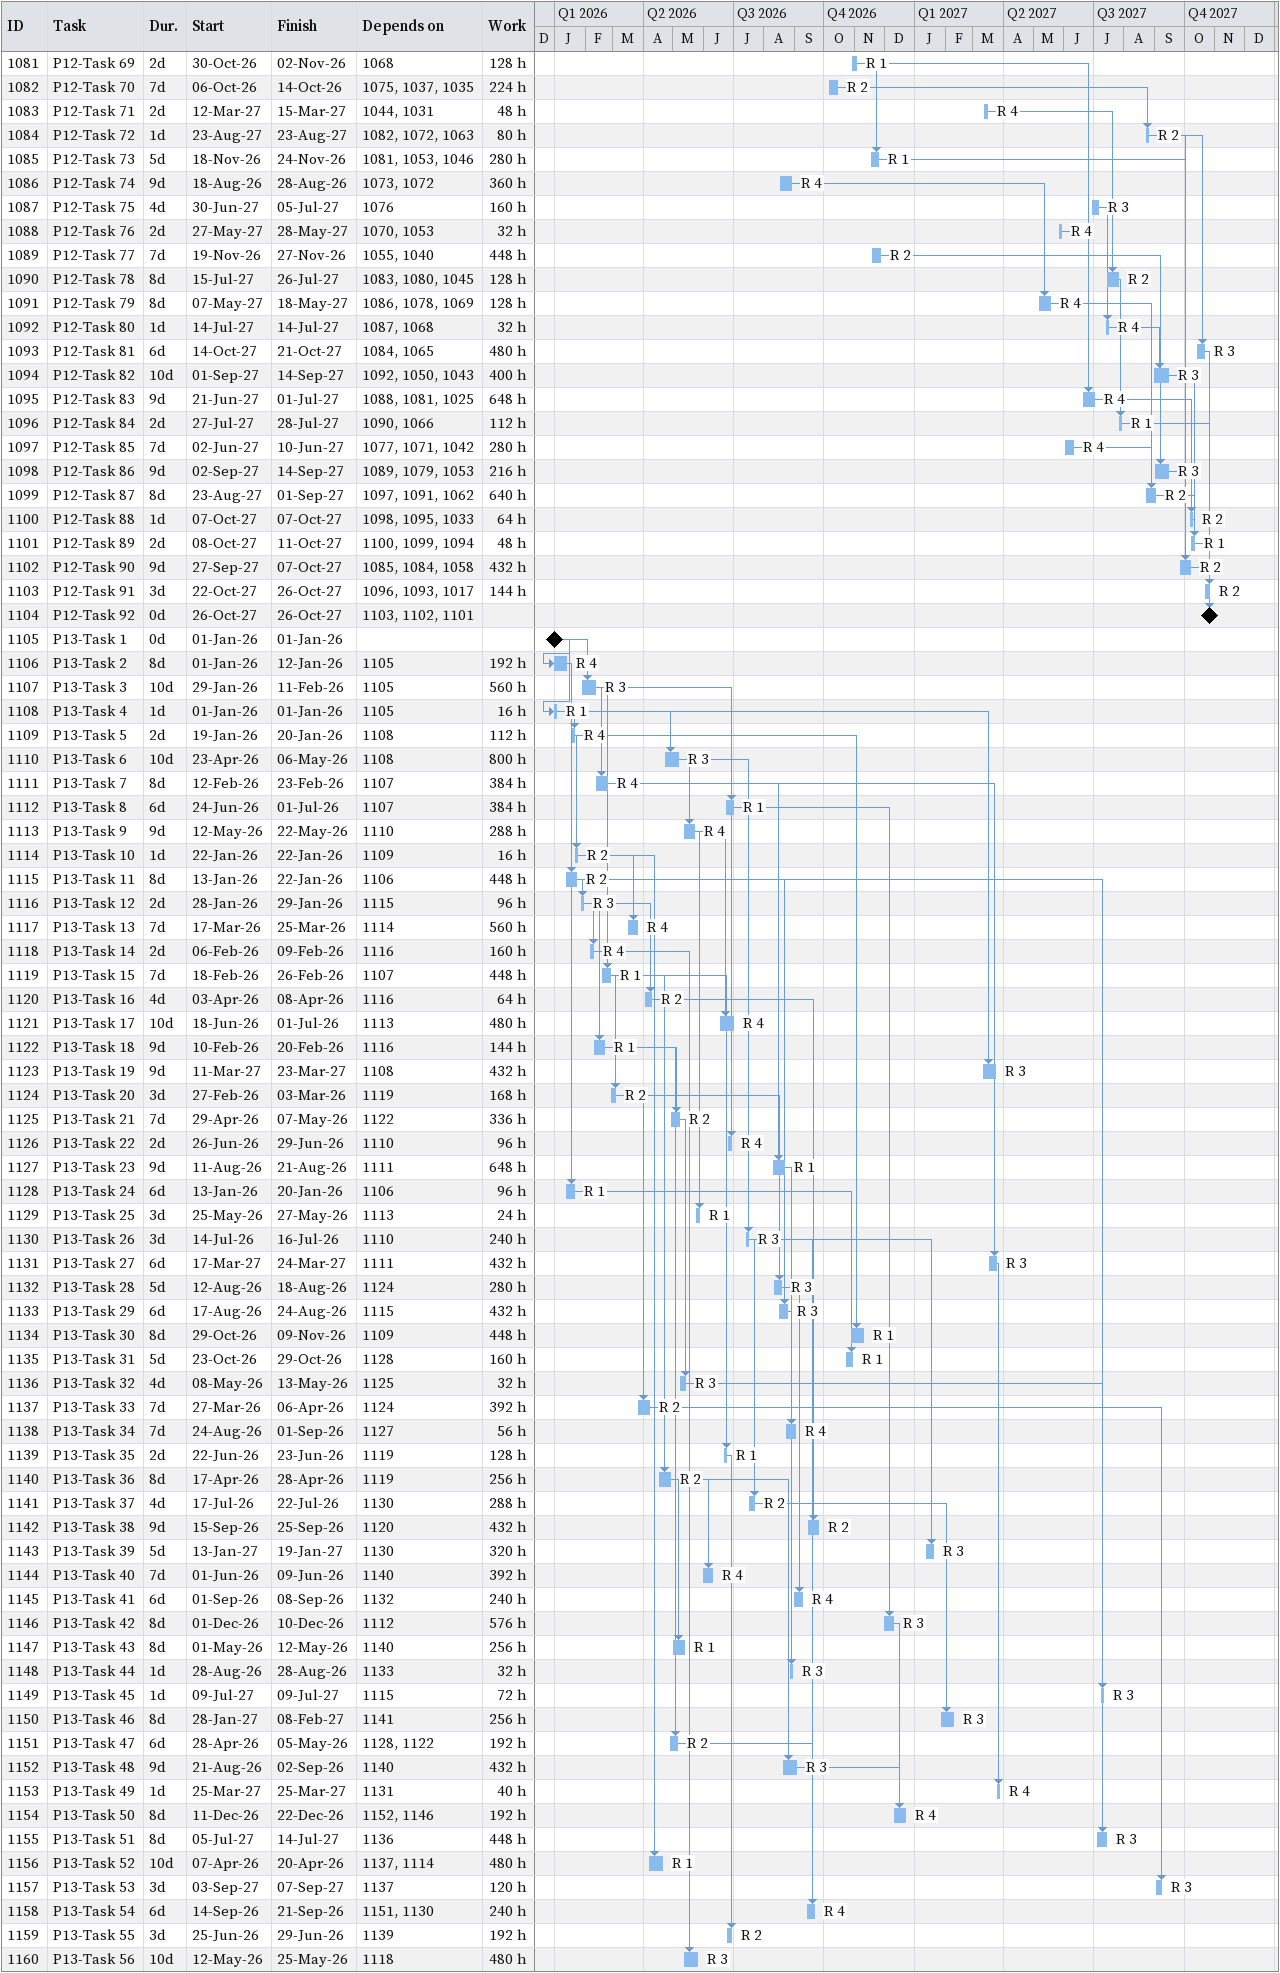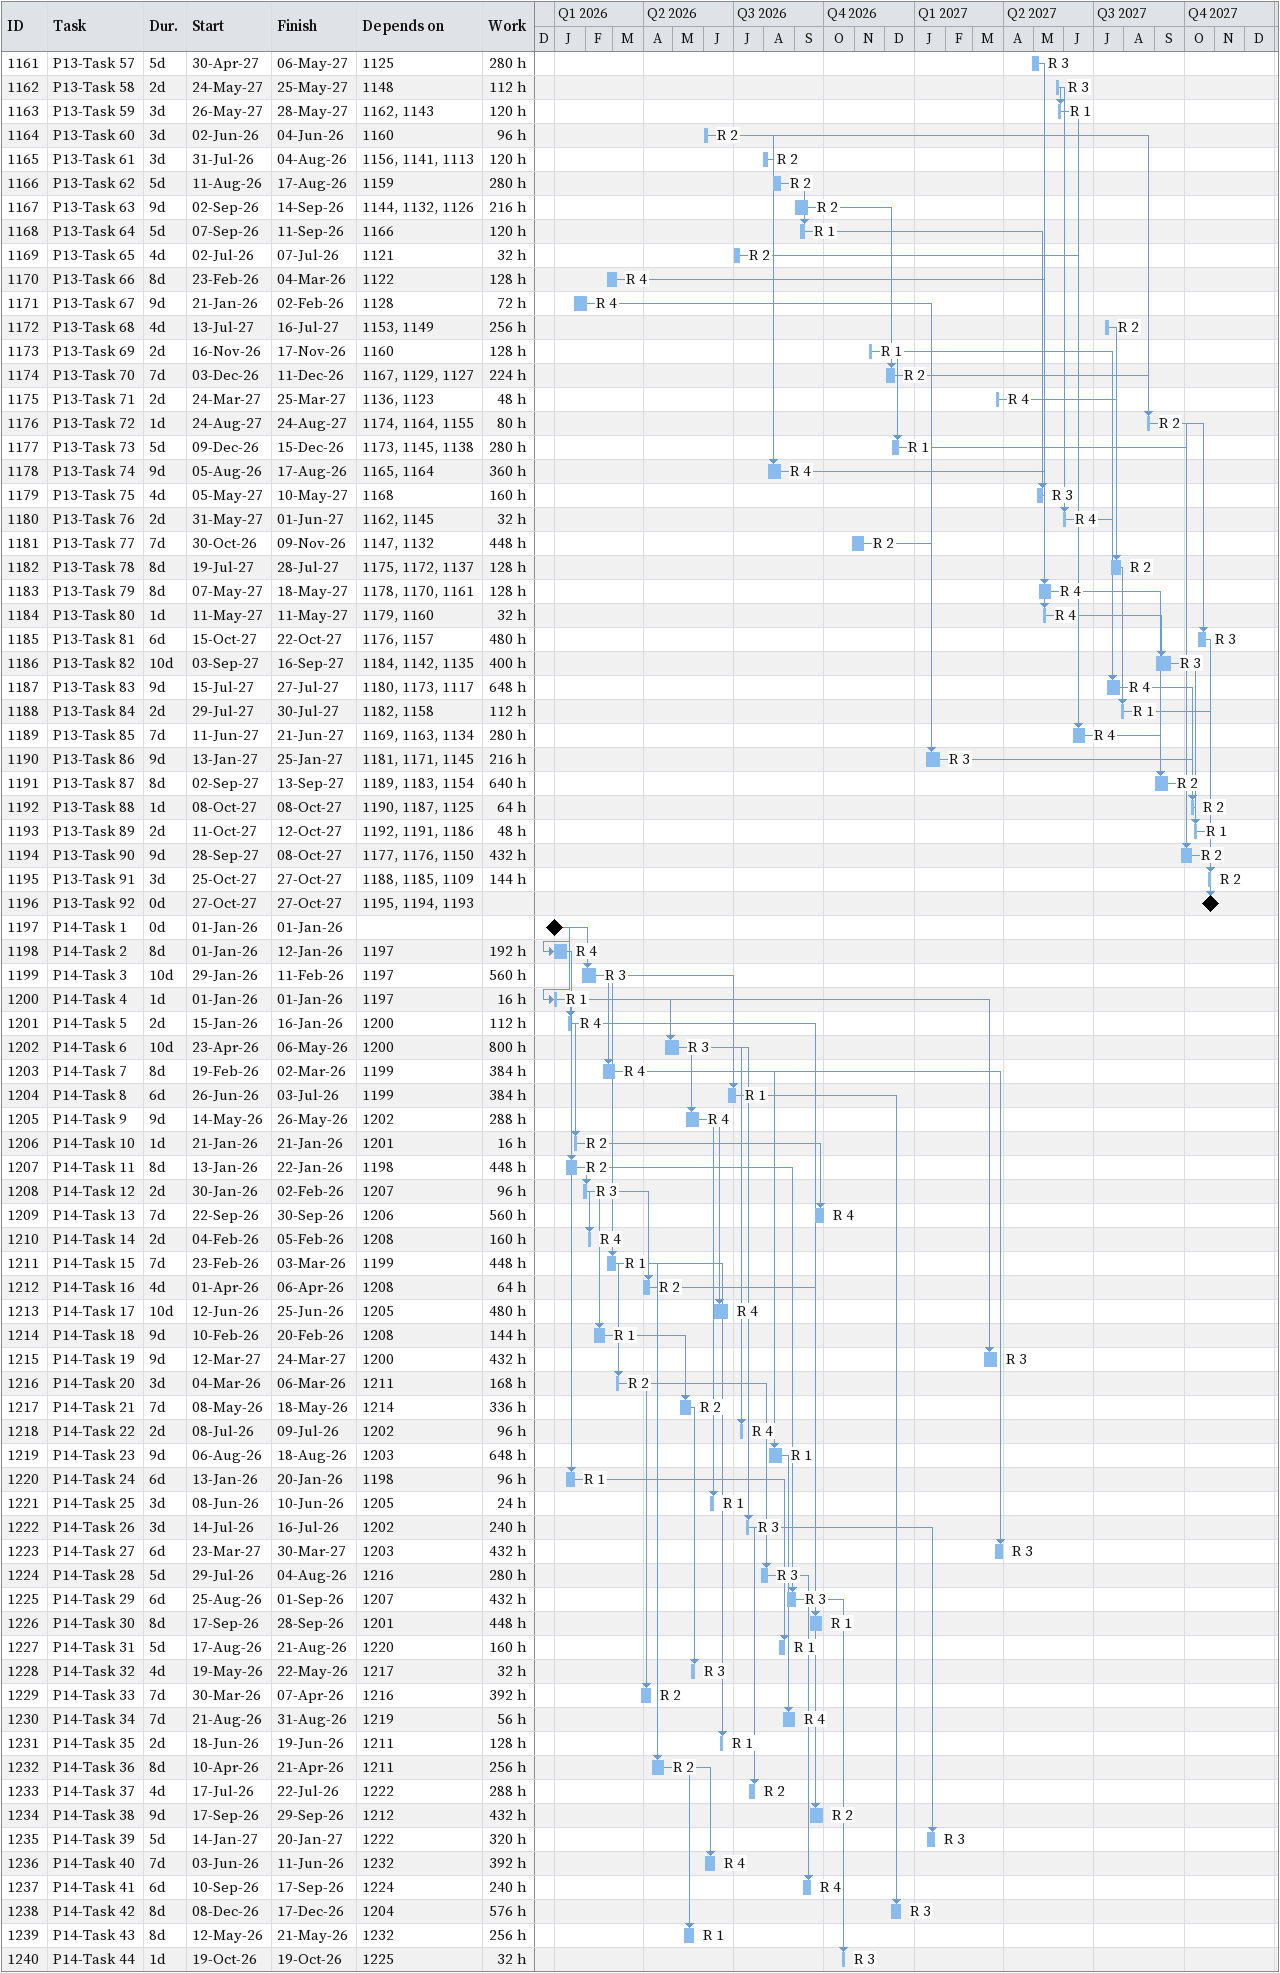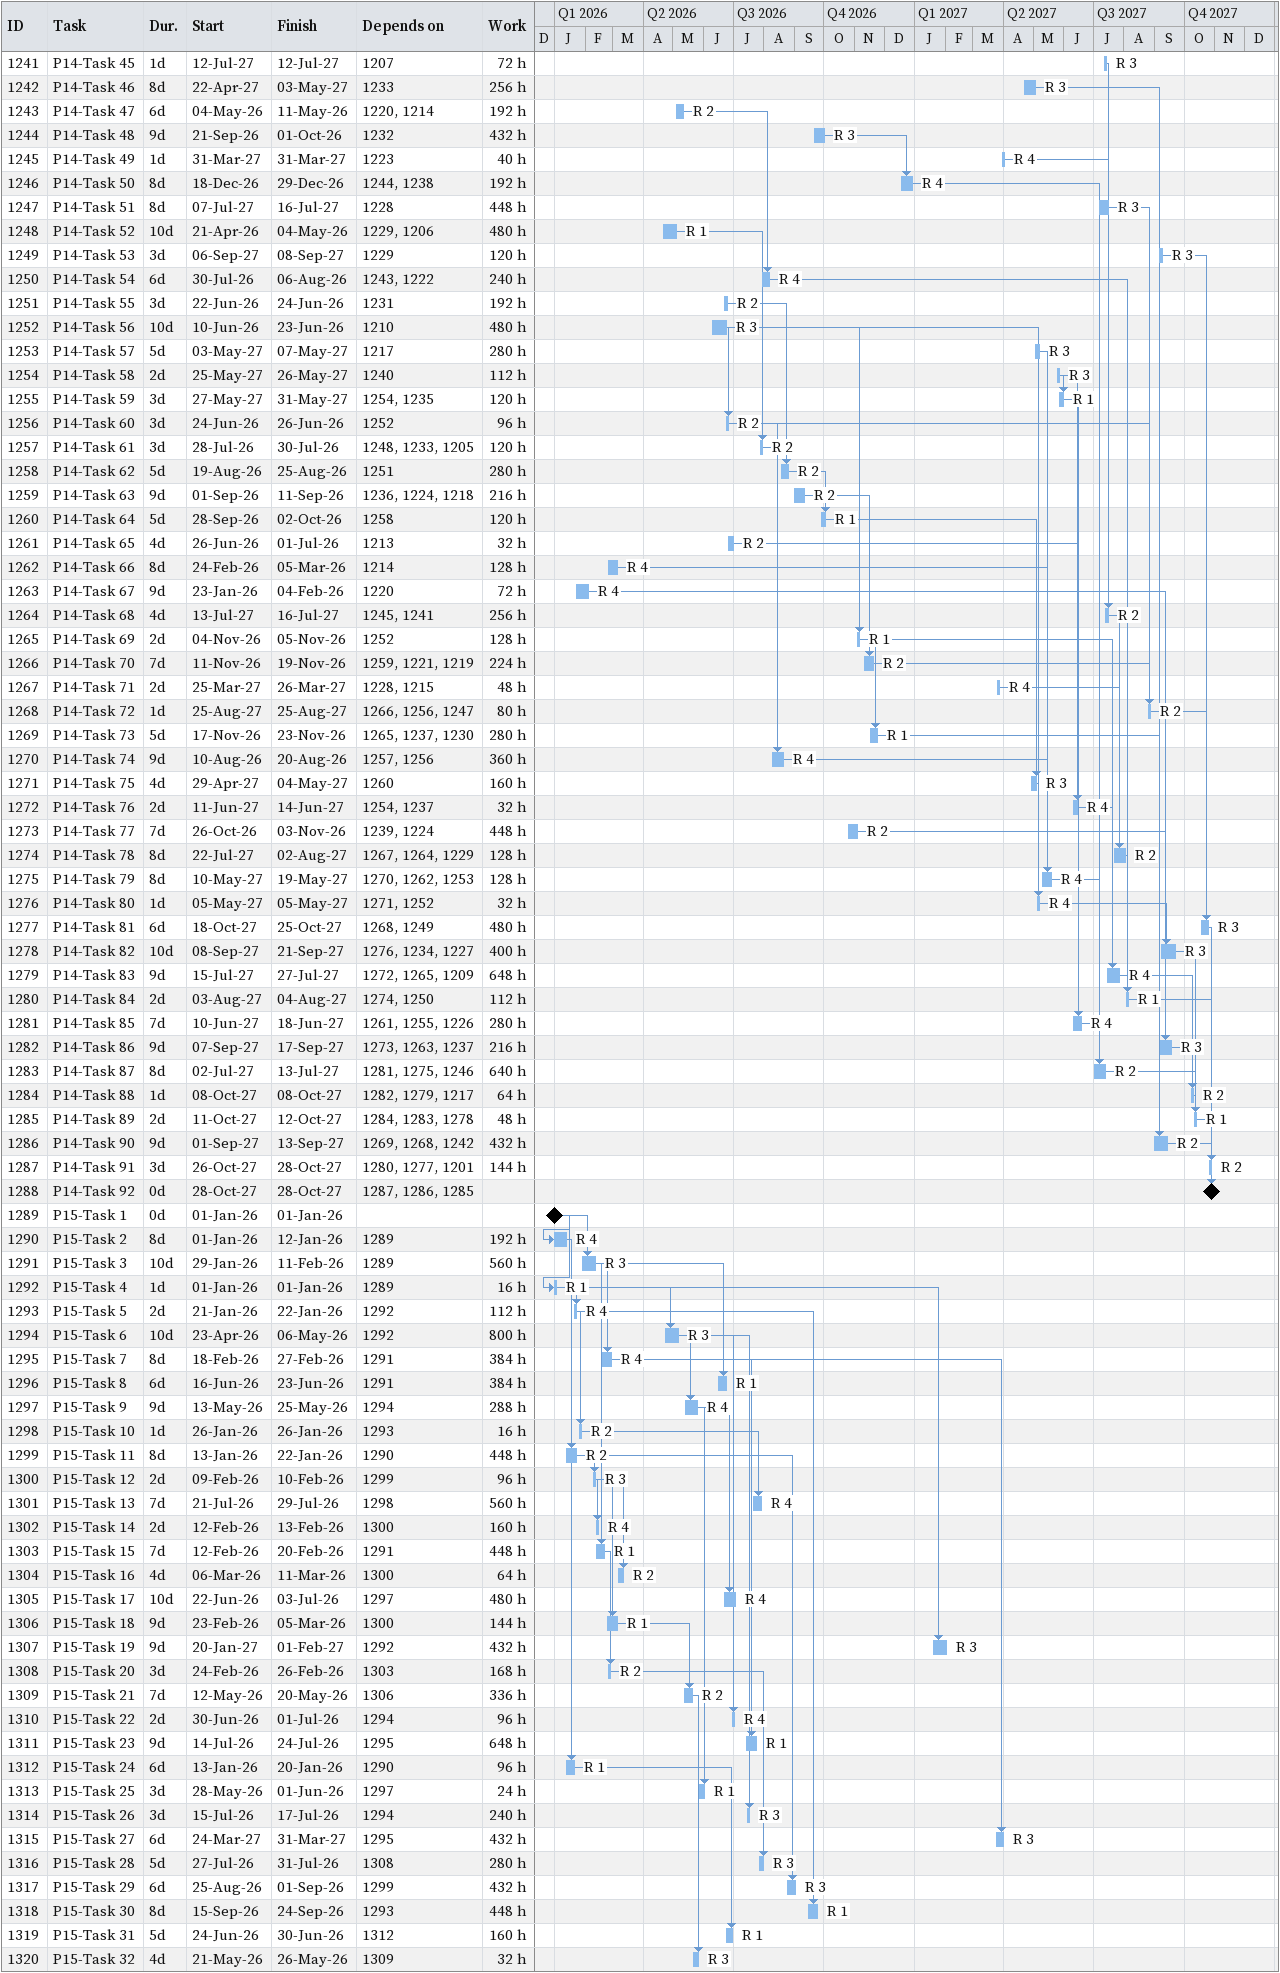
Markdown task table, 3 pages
| ID | Task | Duration | Start | Finish | Predecessors | Resources | Work (h) |
|---|---|---|---|---|---|---|---|
| 1081 | P12-Task 69 | 2d | 2026-10-30 | 2026-11-02 | 1068 | R 1 | 128 |
| 1082 | P12-Task 70 | 7d | 2026-10-06 | 2026-10-14 | 1075, 1037, 1035 | R 2 | 224 |
| 1083 | P12-Task 71 | 2d | 2027-03-12 | 2027-03-15 | 1044, 1031 | R 4 | 48 |
| 1084 | P12-Task 72 | 1d | 2027-08-23 | 2027-08-23 | 1082, 1072, 1063 | R 2 | 80 |
| 1085 | P12-Task 73 | 5d | 2026-11-18 | 2026-11-24 | 1081, 1053, 1046 | R 1 | 280 |
| 1086 | P12-Task 74 | 9d | 2026-08-18 | 2026-08-28 | 1073, 1072 | R 4 | 360 |
| 1087 | P12-Task 75 | 4d | 2027-06-30 | 2027-07-05 | 1076 | R 3 | 160 |
| 1088 | P12-Task 76 | 2d | 2027-05-27 | 2027-05-28 | 1070, 1053 | R 4 | 32 |
| 1089 | P12-Task 77 | 7d | 2026-11-19 | 2026-11-27 | 1055, 1040 | R 2 | 448 |
| 1090 | P12-Task 78 | 8d | 2027-07-15 | 2027-07-26 | 1083, 1080, 1045 | R 2 | 128 |
| 1091 | P12-Task 79 | 8d | 2027-05-07 | 2027-05-18 | 1086, 1078, 1069 | R 4 | 128 |
| 1092 | P12-Task 80 | 1d | 2027-07-14 | 2027-07-14 | 1087, 1068 | R 4 | 32 |
| 1093 | P12-Task 81 | 6d | 2027-10-14 | 2027-10-21 | 1084, 1065 | R 3 | 480 |
| 1094 | P12-Task 82 | 10d | 2027-09-01 | 2027-09-14 | 1092, 1050, 1043 | R 3 | 400 |
| 1095 | P12-Task 83 | 9d | 2027-06-21 | 2027-07-01 | 1088, 1081, 1025 | R 4 | 648 |
| 1096 | P12-Task 84 | 2d | 2027-07-27 | 2027-07-28 | 1090, 1066 | R 1 | 112 |
| 1097 | P12-Task 85 | 7d | 2027-06-02 | 2027-06-10 | 1077, 1071, 1042 | R 4 | 280 |
| 1098 | P12-Task 86 | 9d | 2027-09-02 | 2027-09-14 | 1089, 1079, 1053 | R 3 | 216 |
| 1099 | P12-Task 87 | 8d | 2027-08-23 | 2027-09-01 | 1097, 1091, 1062 | R 2 | 640 |
| 1100 | P12-Task 88 | 1d | 2027-10-07 | 2027-10-07 | 1098, 1095, 1033 | R 2 | 64 |
| 1101 | P12-Task 89 | 2d | 2027-10-08 | 2027-10-11 | 1100, 1099, 1094 | R 1 | 48 |
| 1102 | P12-Task 90 | 9d | 2027-09-27 | 2027-10-07 | 1085, 1084, 1058 | R 2 | 432 |
| 1103 | P12-Task 91 | 3d | 2027-10-22 | 2027-10-26 | 1096, 1093, 1017 | R 2 | 144 |
| 1104 | P12-Task 92 | 0d | 2027-10-26 | 2027-10-26 | 1103, 1102, 1101 |  |  |
| 1105 | P13-Task 1 | 0d | 2026-01-01 | 2026-01-01 |  |  |  |
| 1106 | P13-Task 2 | 8d | 2026-01-01 | 2026-01-12 | 1105 | R 4 | 192 |
| 1107 | P13-Task 3 | 10d | 2026-01-29 | 2026-02-11 | 1105 | R 3 | 560 |
| 1108 | P13-Task 4 | 1d | 2026-01-01 | 2026-01-01 | 1105 | R 1 | 16 |
| 1109 | P13-Task 5 | 2d | 2026-01-19 | 2026-01-20 | 1108 | R 4 | 112 |
| 1110 | P13-Task 6 | 10d | 2026-04-23 | 2026-05-06 | 1108 | R 3 | 800 |
| 1111 | P13-Task 7 | 8d | 2026-02-12 | 2026-02-23 | 1107 | R 4 | 384 |
| 1112 | P13-Task 8 | 6d | 2026-06-24 | 2026-07-01 | 1107 | R 1 | 384 |
| 1113 | P13-Task 9 | 9d | 2026-05-12 | 2026-05-22 | 1110 | R 4 | 288 |
| 1114 | P13-Task 10 | 1d | 2026-01-22 | 2026-01-22 | 1109 | R 2 | 16 |
| 1115 | P13-Task 11 | 8d | 2026-01-13 | 2026-01-22 | 1106 | R 2 | 448 |
| 1116 | P13-Task 12 | 2d | 2026-01-28 | 2026-01-29 | 1115 | R 3 | 96 |
| 1117 | P13-Task 13 | 7d | 2026-03-17 | 2026-03-25 | 1114 | R 4 | 560 |
| 1118 | P13-Task 14 | 2d | 2026-02-06 | 2026-02-09 | 1116 | R 4 | 160 |
| 1119 | P13-Task 15 | 7d | 2026-02-18 | 2026-02-26 | 1107 | R 1 | 448 |
| 1120 | P13-Task 16 | 4d | 2026-04-03 | 2026-04-08 | 1116 | R 2 | 64 |
| 1121 | P13-Task 17 | 10d | 2026-06-18 | 2026-07-01 | 1113 | R 4 | 480 |
| 1122 | P13-Task 18 | 9d | 2026-02-10 | 2026-02-20 | 1116 | R 1 | 144 |
| 1123 | P13-Task 19 | 9d | 2027-03-11 | 2027-03-23 | 1108 | R 3 | 432 |
| 1124 | P13-Task 20 | 3d | 2026-02-27 | 2026-03-03 | 1119 | R 2 | 168 |
| 1125 | P13-Task 21 | 7d | 2026-04-29 | 2026-05-07 | 1122 | R 2 | 336 |
| 1126 | P13-Task 22 | 2d | 2026-06-26 | 2026-06-29 | 1110 | R 4 | 96 |
| 1127 | P13-Task 23 | 9d | 2026-08-11 | 2026-08-21 | 1111 | R 1 | 648 |
| 1128 | P13-Task 24 | 6d | 2026-01-13 | 2026-01-20 | 1106 | R 1 | 96 |
| 1129 | P13-Task 25 | 3d | 2026-05-25 | 2026-05-27 | 1113 | R 1 | 24 |
| 1130 | P13-Task 26 | 3d | 2026-07-14 | 2026-07-16 | 1110 | R 3 | 240 |
| 1131 | P13-Task 27 | 6d | 2027-03-17 | 2027-03-24 | 1111 | R 3 | 432 |
| 1132 | P13-Task 28 | 5d | 2026-08-12 | 2026-08-18 | 1124 | R 3 | 280 |
| 1133 | P13-Task 29 | 6d | 2026-08-17 | 2026-08-24 | 1115 | R 3 | 432 |
| 1134 | P13-Task 30 | 8d | 2026-10-29 | 2026-11-09 | 1109 | R 1 | 448 |
| 1135 | P13-Task 31 | 5d | 2026-10-23 | 2026-10-29 | 1128 | R 1 | 160 |
| 1136 | P13-Task 32 | 4d | 2026-05-08 | 2026-05-13 | 1125 | R 3 | 32 |
| 1137 | P13-Task 33 | 7d | 2026-03-27 | 2026-04-06 | 1124 | R 2 | 392 |
| 1138 | P13-Task 34 | 7d | 2026-08-24 | 2026-09-01 | 1127 | R 4 | 56 |
| 1139 | P13-Task 35 | 2d | 2026-06-22 | 2026-06-23 | 1119 | R 1 | 128 |
| 1140 | P13-Task 36 | 8d | 2026-04-17 | 2026-04-28 | 1119 | R 2 | 256 |
| 1141 | P13-Task 37 | 4d | 2026-07-17 | 2026-07-22 | 1130 | R 2 | 288 |
| 1142 | P13-Task 38 | 9d | 2026-09-15 | 2026-09-25 | 1120 | R 2 | 432 |
| 1143 | P13-Task 39 | 5d | 2027-01-13 | 2027-01-19 | 1130 | R 3 | 320 |
| 1144 | P13-Task 40 | 7d | 2026-06-01 | 2026-06-09 | 1140 | R 4 | 392 |
| 1145 | P13-Task 41 | 6d | 2026-09-01 | 2026-09-08 | 1132 | R 4 | 240 |
| 1146 | P13-Task 42 | 8d | 2026-12-01 | 2026-12-10 | 1112 | R 3 | 576 |
| 1147 | P13-Task 43 | 8d | 2026-05-01 | 2026-05-12 | 1140 | R 1 | 256 |
| 1148 | P13-Task 44 | 1d | 2026-08-28 | 2026-08-28 | 1133 | R 3 | 32 |
| 1149 | P13-Task 45 | 1d | 2027-07-09 | 2027-07-09 | 1115 | R 3 | 72 |
| 1150 | P13-Task 46 | 8d | 2027-01-28 | 2027-02-08 | 1141 | R 3 | 256 |
| 1151 | P13-Task 47 | 6d | 2026-04-28 | 2026-05-05 | 1128, 1122 | R 2 | 192 |
| 1152 | P13-Task 48 | 9d | 2026-08-21 | 2026-09-02 | 1140 | R 3 | 432 |
| 1153 | P13-Task 49 | 1d | 2027-03-25 | 2027-03-25 | 1131 | R 4 | 40 |
| 1154 | P13-Task 50 | 8d | 2026-12-11 | 2026-12-22 | 1152, 1146 | R 4 | 192 |
| 1155 | P13-Task 51 | 8d | 2027-07-05 | 2027-07-14 | 1136 | R 3 | 448 |
| 1156 | P13-Task 52 | 10d | 2026-04-07 | 2026-04-20 | 1137, 1114 | R 1 | 480 |
| 1157 | P13-Task 53 | 3d | 2027-09-03 | 2027-09-07 | 1137 | R 3 | 120 |
| 1158 | P13-Task 54 | 6d | 2026-09-14 | 2026-09-21 | 1151, 1130 | R 4 | 240 |
| 1159 | P13-Task 55 | 3d | 2026-06-25 | 2026-06-29 | 1139 | R 2 | 192 |
| 1160 | P13-Task 56 | 10d | 2026-05-12 | 2026-05-25 | 1118 | R 3 | 480 |
| 1161 | P13-Task 57 | 5d | 2027-04-30 | 2027-05-06 | 1125 | R 3 | 280 |
| 1162 | P13-Task 58 | 2d | 2027-05-24 | 2027-05-25 | 1148 | R 3 | 112 |
| 1163 | P13-Task 59 | 3d | 2027-05-26 | 2027-05-28 | 1162, 1143 | R 1 | 120 |
| 1164 | P13-Task 60 | 3d | 2026-06-02 | 2026-06-04 | 1160 | R 2 | 96 |
| 1165 | P13-Task 61 | 3d | 2026-07-31 | 2026-08-04 | 1156, 1141, 1113 | R 2 | 120 |
| 1166 | P13-Task 62 | 5d | 2026-08-11 | 2026-08-17 | 1159 | R 2 | 280 |
| 1167 | P13-Task 63 | 9d | 2026-09-02 | 2026-09-14 | 1144, 1132, 1126 | R 2 | 216 |
| 1168 | P13-Task 64 | 5d | 2026-09-07 | 2026-09-11 | 1166 | R 1 | 120 |
| 1169 | P13-Task 65 | 4d | 2026-07-02 | 2026-07-07 | 1121 | R 2 | 32 |
| 1170 | P13-Task 66 | 8d | 2026-02-23 | 2026-03-04 | 1122 | R 4 | 128 |
| 1171 | P13-Task 67 | 9d | 2026-01-21 | 2026-02-02 | 1128 | R 4 | 72 |
| 1172 | P13-Task 68 | 4d | 2027-07-13 | 2027-07-16 | 1153, 1149 | R 2 | 256 |
| 1173 | P13-Task 69 | 2d | 2026-11-16 | 2026-11-17 | 1160 | R 1 | 128 |
| 1174 | P13-Task 70 | 7d | 2026-12-03 | 2026-12-11 | 1167, 1129, 1127 | R 2 | 224 |
| 1175 | P13-Task 71 | 2d | 2027-03-24 | 2027-03-25 | 1136, 1123 | R 4 | 48 |
| 1176 | P13-Task 72 | 1d | 2027-08-24 | 2027-08-24 | 1174, 1164, 1155 | R 2 | 80 |
| 1177 | P13-Task 73 | 5d | 2026-12-09 | 2026-12-15 | 1173, 1145, 1138 | R 1 | 280 |
| 1178 | P13-Task 74 | 9d | 2026-08-05 | 2026-08-17 | 1165, 1164 | R 4 | 360 |
| 1179 | P13-Task 75 | 4d | 2027-05-05 | 2027-05-10 | 1168 | R 3 | 160 |
| 1180 | P13-Task 76 | 2d | 2027-05-31 | 2027-06-01 | 1162, 1145 | R 4 | 32 |
| 1181 | P13-Task 77 | 7d | 2026-10-30 | 2026-11-09 | 1147, 1132 | R 2 | 448 |
| 1182 | P13-Task 78 | 8d | 2027-07-19 | 2027-07-28 | 1175, 1172, 1137 | R 2 | 128 |
| 1183 | P13-Task 79 | 8d | 2027-05-07 | 2027-05-18 | 1178, 1170, 1161 | R 4 | 128 |
| 1184 | P13-Task 80 | 1d | 2027-05-11 | 2027-05-11 | 1179, 1160 | R 4 | 32 |
| 1185 | P13-Task 81 | 6d | 2027-10-15 | 2027-10-22 | 1176, 1157 | R 3 | 480 |
| 1186 | P13-Task 82 | 10d | 2027-09-03 | 2027-09-16 | 1184, 1142, 1135 | R 3 | 400 |
| 1187 | P13-Task 83 | 9d | 2027-07-15 | 2027-07-27 | 1180, 1173, 1117 | R 4 | 648 |
| 1188 | P13-Task 84 | 2d | 2027-07-29 | 2027-07-30 | 1182, 1158 | R 1 | 112 |
| 1189 | P13-Task 85 | 7d | 2027-06-11 | 2027-06-21 | 1169, 1163, 1134 | R 4 | 280 |
| 1190 | P13-Task 86 | 9d | 2027-01-13 | 2027-01-25 | 1181, 1171, 1145 | R 3 | 216 |
| 1191 | P13-Task 87 | 8d | 2027-09-02 | 2027-09-13 | 1189, 1183, 1154 | R 2 | 640 |
| 1192 | P13-Task 88 | 1d | 2027-10-08 | 2027-10-08 | 1190, 1187, 1125 | R 2 | 64 |
| 1193 | P13-Task 89 | 2d | 2027-10-11 | 2027-10-12 | 1192, 1191, 1186 | R 1 | 48 |
| 1194 | P13-Task 90 | 9d | 2027-09-28 | 2027-10-08 | 1177, 1176, 1150 | R 2 | 432 |
| 1195 | P13-Task 91 | 3d | 2027-10-25 | 2027-10-27 | 1188, 1185, 1109 | R 2 | 144 |
| 1196 | P13-Task 92 | 0d | 2027-10-27 | 2027-10-27 | 1195, 1194, 1193 |  |  |
| 1197 | P14-Task 1 | 0d | 2026-01-01 | 2026-01-01 |  |  |  |
| 1198 | P14-Task 2 | 8d | 2026-01-01 | 2026-01-12 | 1197 | R 4 | 192 |
| 1199 | P14-Task 3 | 10d | 2026-01-29 | 2026-02-11 | 1197 | R 3 | 560 |
| 1200 | P14-Task 4 | 1d | 2026-01-01 | 2026-01-01 | 1197 | R 1 | 16 |
| 1201 | P14-Task 5 | 2d | 2026-01-15 | 2026-01-16 | 1200 | R 4 | 112 |
| 1202 | P14-Task 6 | 10d | 2026-04-23 | 2026-05-06 | 1200 | R 3 | 800 |
| 1203 | P14-Task 7 | 8d | 2026-02-19 | 2026-03-02 | 1199 | R 4 | 384 |
| 1204 | P14-Task 8 | 6d | 2026-06-26 | 2026-07-03 | 1199 | R 1 | 384 |
| 1205 | P14-Task 9 | 9d | 2026-05-14 | 2026-05-26 | 1202 | R 4 | 288 |
| 1206 | P14-Task 10 | 1d | 2026-01-21 | 2026-01-21 | 1201 | R 2 | 16 |
| 1207 | P14-Task 11 | 8d | 2026-01-13 | 2026-01-22 | 1198 | R 2 | 448 |
| 1208 | P14-Task 12 | 2d | 2026-01-30 | 2026-02-02 | 1207 | R 3 | 96 |
| 1209 | P14-Task 13 | 7d | 2026-09-22 | 2026-09-30 | 1206 | R 4 | 560 |
| 1210 | P14-Task 14 | 2d | 2026-02-04 | 2026-02-05 | 1208 | R 4 | 160 |
| 1211 | P14-Task 15 | 7d | 2026-02-23 | 2026-03-03 | 1199 | R 1 | 448 |
| 1212 | P14-Task 16 | 4d | 2026-04-01 | 2026-04-06 | 1208 | R 2 | 64 |
| 1213 | P14-Task 17 | 10d | 2026-06-12 | 2026-06-25 | 1205 | R 4 | 480 |
| 1214 | P14-Task 18 | 9d | 2026-02-10 | 2026-02-20 | 1208 | R 1 | 144 |
| 1215 | P14-Task 19 | 9d | 2027-03-12 | 2027-03-24 | 1200 | R 3 | 432 |
| 1216 | P14-Task 20 | 3d | 2026-03-04 | 2026-03-06 | 1211 | R 2 | 168 |
| 1217 | P14-Task 21 | 7d | 2026-05-08 | 2026-05-18 | 1214 | R 2 | 336 |
| 1218 | P14-Task 22 | 2d | 2026-07-08 | 2026-07-09 | 1202 | R 4 | 96 |
| 1219 | P14-Task 23 | 9d | 2026-08-06 | 2026-08-18 | 1203 | R 1 | 648 |
| 1220 | P14-Task 24 | 6d | 2026-01-13 | 2026-01-20 | 1198 | R 1 | 96 |
| 1221 | P14-Task 25 | 3d | 2026-06-08 | 2026-06-10 | 1205 | R 1 | 24 |
| 1222 | P14-Task 26 | 3d | 2026-07-14 | 2026-07-16 | 1202 | R 3 | 240 |
| 1223 | P14-Task 27 | 6d | 2027-03-23 | 2027-03-30 | 1203 | R 3 | 432 |
| 1224 | P14-Task 28 | 5d | 2026-07-29 | 2026-08-04 | 1216 | R 3 | 280 |
| 1225 | P14-Task 29 | 6d | 2026-08-25 | 2026-09-01 | 1207 | R 3 | 432 |
| 1226 | P14-Task 30 | 8d | 2026-09-17 | 2026-09-28 | 1201 | R 1 | 448 |
| 1227 | P14-Task 31 | 5d | 2026-08-17 | 2026-08-21 | 1220 | R 1 | 160 |
| 1228 | P14-Task 32 | 4d | 2026-05-19 | 2026-05-22 | 1217 | R 3 | 32 |
| 1229 | P14-Task 33 | 7d | 2026-03-30 | 2026-04-07 | 1216 | R 2 | 392 |
| 1230 | P14-Task 34 | 7d | 2026-08-21 | 2026-08-31 | 1219 | R 4 | 56 |
| 1231 | P14-Task 35 | 2d | 2026-06-18 | 2026-06-19 | 1211 | R 1 | 128 |
| 1232 | P14-Task 36 | 8d | 2026-04-10 | 2026-04-21 | 1211 | R 2 | 256 |
| 1233 | P14-Task 37 | 4d | 2026-07-17 | 2026-07-22 | 1222 | R 2 | 288 |
| 1234 | P14-Task 38 | 9d | 2026-09-17 | 2026-09-29 | 1212 | R 2 | 432 |
| 1235 | P14-Task 39 | 5d | 2027-01-14 | 2027-01-20 | 1222 | R 3 | 320 |
| 1236 | P14-Task 40 | 7d | 2026-06-03 | 2026-06-11 | 1232 | R 4 | 392 |
| 1237 | P14-Task 41 | 6d | 2026-09-10 | 2026-09-17 | 1224 | R 4 | 240 |
| 1238 | P14-Task 42 | 8d | 2026-12-08 | 2026-12-17 | 1204 | R 3 | 576 |
| 1239 | P14-Task 43 | 8d | 2026-05-12 | 2026-05-21 | 1232 | R 1 | 256 |
| 1240 | P14-Task 44 | 1d | 2026-10-19 | 2026-10-19 | 1225 | R 3 | 32 |
| 1241 | P14-Task 45 | 1d | 2027-07-12 | 2027-07-12 | 1207 | R 3 | 72 |
| 1242 | P14-Task 46 | 8d | 2027-04-22 | 2027-05-03 | 1233 | R 3 | 256 |
| 1243 | P14-Task 47 | 6d | 2026-05-04 | 2026-05-11 | 1220, 1214 | R 2 | 192 |
| 1244 | P14-Task 48 | 9d | 2026-09-21 | 2026-10-01 | 1232 | R 3 | 432 |
| 1245 | P14-Task 49 | 1d | 2027-03-31 | 2027-03-31 | 1223 | R 4 | 40 |
| 1246 | P14-Task 50 | 8d | 2026-12-18 | 2026-12-29 | 1244, 1238 | R 4 | 192 |
| 1247 | P14-Task 51 | 8d | 2027-07-07 | 2027-07-16 | 1228 | R 3 | 448 |
| 1248 | P14-Task 52 | 10d | 2026-04-21 | 2026-05-04 | 1229, 1206 | R 1 | 480 |
| 1249 | P14-Task 53 | 3d | 2027-09-06 | 2027-09-08 | 1229 | R 3 | 120 |
| 1250 | P14-Task 54 | 6d | 2026-07-30 | 2026-08-06 | 1243, 1222 | R 4 | 240 |
| 1251 | P14-Task 55 | 3d | 2026-06-22 | 2026-06-24 | 1231 | R 2 | 192 |
| 1252 | P14-Task 56 | 10d | 2026-06-10 | 2026-06-23 | 1210 | R 3 | 480 |
| 1253 | P14-Task 57 | 5d | 2027-05-03 | 2027-05-07 | 1217 | R 3 | 280 |
| 1254 | P14-Task 58 | 2d | 2027-05-25 | 2027-05-26 | 1240 | R 3 | 112 |
| 1255 | P14-Task 59 | 3d | 2027-05-27 | 2027-05-31 | 1254, 1235 | R 1 | 120 |
| 1256 | P14-Task 60 | 3d | 2026-06-24 | 2026-06-26 | 1252 | R 2 | 96 |
| 1257 | P14-Task 61 | 3d | 2026-07-28 | 2026-07-30 | 1248, 1233, 1205 | R 2 | 120 |
| 1258 | P14-Task 62 | 5d | 2026-08-19 | 2026-08-25 | 1251 | R 2 | 280 |
| 1259 | P14-Task 63 | 9d | 2026-09-01 | 2026-09-11 | 1236, 1224, 1218 | R 2 | 216 |
| 1260 | P14-Task 64 | 5d | 2026-09-28 | 2026-10-02 | 1258 | R 1 | 120 |
| 1261 | P14-Task 65 | 4d | 2026-06-26 | 2026-07-01 | 1213 | R 2 | 32 |
| 1262 | P14-Task 66 | 8d | 2026-02-24 | 2026-03-05 | 1214 | R 4 | 128 |
| 1263 | P14-Task 67 | 9d | 2026-01-23 | 2026-02-04 | 1220 | R 4 | 72 |
| 1264 | P14-Task 68 | 4d | 2027-07-13 | 2027-07-16 | 1245, 1241 | R 2 | 256 |
| 1265 | P14-Task 69 | 2d | 2026-11-04 | 2026-11-05 | 1252 | R 1 | 128 |
| 1266 | P14-Task 70 | 7d | 2026-11-11 | 2026-11-19 | 1259, 1221, 1219 | R 2 | 224 |
| 1267 | P14-Task 71 | 2d | 2027-03-25 | 2027-03-26 | 1228, 1215 | R 4 | 48 |
| 1268 | P14-Task 72 | 1d | 2027-08-25 | 2027-08-25 | 1266, 1256, 1247 | R 2 | 80 |
| 1269 | P14-Task 73 | 5d | 2026-11-17 | 2026-11-23 | 1265, 1237, 1230 | R 1 | 280 |
| 1270 | P14-Task 74 | 9d | 2026-08-10 | 2026-08-20 | 1257, 1256 | R 4 | 360 |
| 1271 | P14-Task 75 | 4d | 2027-04-29 | 2027-05-04 | 1260 | R 3 | 160 |
| 1272 | P14-Task 76 | 2d | 2027-06-11 | 2027-06-14 | 1254, 1237 | R 4 | 32 |
| 1273 | P14-Task 77 | 7d | 2026-10-26 | 2026-11-03 | 1239, 1224 | R 2 | 448 |
| 1274 | P14-Task 78 | 8d | 2027-07-22 | 2027-08-02 | 1267, 1264, 1229 | R 2 | 128 |
| 1275 | P14-Task 79 | 8d | 2027-05-10 | 2027-05-19 | 1270, 1262, 1253 | R 4 | 128 |
| 1276 | P14-Task 80 | 1d | 2027-05-05 | 2027-05-05 | 1271, 1252 | R 4 | 32 |
| 1277 | P14-Task 81 | 6d | 2027-10-18 | 2027-10-25 | 1268, 1249 | R 3 | 480 |
| 1278 | P14-Task 82 | 10d | 2027-09-08 | 2027-09-21 | 1276, 1234, 1227 | R 3 | 400 |
| 1279 | P14-Task 83 | 9d | 2027-07-15 | 2027-07-27 | 1272, 1265, 1209 | R 4 | 648 |
| 1280 | P14-Task 84 | 2d | 2027-08-03 | 2027-08-04 | 1274, 1250 | R 1 | 112 |
| 1281 | P14-Task 85 | 7d | 2027-06-10 | 2027-06-18 | 1261, 1255, 1226 | R 4 | 280 |
| 1282 | P14-Task 86 | 9d | 2027-09-07 | 2027-09-17 | 1273, 1263, 1237 | R 3 | 216 |
| 1283 | P14-Task 87 | 8d | 2027-07-02 | 2027-07-13 | 1281, 1275, 1246 | R 2 | 640 |
| 1284 | P14-Task 88 | 1d | 2027-10-08 | 2027-10-08 | 1282, 1279, 1217 | R 2 | 64 |
| 1285 | P14-Task 89 | 2d | 2027-10-11 | 2027-10-12 | 1284, 1283, 1278 | R 1 | 48 |
| 1286 | P14-Task 90 | 9d | 2027-09-01 | 2027-09-13 | 1269, 1268, 1242 | R 2 | 432 |
| 1287 | P14-Task 91 | 3d | 2027-10-26 | 2027-10-28 | 1280, 1277, 1201 | R 2 | 144 |
| 1288 | P14-Task 92 | 0d | 2027-10-28 | 2027-10-28 | 1287, 1286, 1285 |  |  |
| 1289 | P15-Task 1 | 0d | 2026-01-01 | 2026-01-01 |  |  |  |
| 1290 | P15-Task 2 | 8d | 2026-01-01 | 2026-01-12 | 1289 | R 4 | 192 |
| 1291 | P15-Task 3 | 10d | 2026-01-29 | 2026-02-11 | 1289 | R 3 | 560 |
| 1292 | P15-Task 4 | 1d | 2026-01-01 | 2026-01-01 | 1289 | R 1 | 16 |
| 1293 | P15-Task 5 | 2d | 2026-01-21 | 2026-01-22 | 1292 | R 4 | 112 |
| 1294 | P15-Task 6 | 10d | 2026-04-23 | 2026-05-06 | 1292 | R 3 | 800 |
| 1295 | P15-Task 7 | 8d | 2026-02-18 | 2026-02-27 | 1291 | R 4 | 384 |
| 1296 | P15-Task 8 | 6d | 2026-06-16 | 2026-06-23 | 1291 | R 1 | 384 |
| 1297 | P15-Task 9 | 9d | 2026-05-13 | 2026-05-25 | 1294 | R 4 | 288 |
| 1298 | P15-Task 10 | 1d | 2026-01-26 | 2026-01-26 | 1293 | R 2 | 16 |
| 1299 | P15-Task 11 | 8d | 2026-01-13 | 2026-01-22 | 1290 | R 2 | 448 |
| 1300 | P15-Task 12 | 2d | 2026-02-09 | 2026-02-10 | 1299 | R 3 | 96 |
| 1301 | P15-Task 13 | 7d | 2026-07-21 | 2026-07-29 | 1298 | R 4 | 560 |
| 1302 | P15-Task 14 | 2d | 2026-02-12 | 2026-02-13 | 1300 | R 4 | 160 |
| 1303 | P15-Task 15 | 7d | 2026-02-12 | 2026-02-20 | 1291 | R 1 | 448 |
| 1304 | P15-Task 16 | 4d | 2026-03-06 | 2026-03-11 | 1300 | R 2 | 64 |
| 1305 | P15-Task 17 | 10d | 2026-06-22 | 2026-07-03 | 1297 | R 4 | 480 |
| 1306 | P15-Task 18 | 9d | 2026-02-23 | 2026-03-05 | 1300 | R 1 | 144 |
| 1307 | P15-Task 19 | 9d | 2027-01-20 | 2027-02-01 | 1292 | R 3 | 432 |
| 1308 | P15-Task 20 | 3d | 2026-02-24 | 2026-02-26 | 1303 | R 2 | 168 |
| 1309 | P15-Task 21 | 7d | 2026-05-12 | 2026-05-20 | 1306 | R 2 | 336 |
| 1310 | P15-Task 22 | 2d | 2026-06-30 | 2026-07-01 | 1294 | R 4 | 96 |
| 1311 | P15-Task 23 | 9d | 2026-07-14 | 2026-07-24 | 1295 | R 1 | 648 |
| 1312 | P15-Task 24 | 6d | 2026-01-13 | 2026-01-20 | 1290 | R 1 | 96 |
| 1313 | P15-Task 25 | 3d | 2026-05-28 | 2026-06-01 | 1297 | R 1 | 24 |
| 1314 | P15-Task 26 | 3d | 2026-07-15 | 2026-07-17 | 1294 | R 3 | 240 |
| 1315 | P15-Task 27 | 6d | 2027-03-24 | 2027-03-31 | 1295 | R 3 | 432 |
| 1316 | P15-Task 28 | 5d | 2026-07-27 | 2026-07-31 | 1308 | R 3 | 280 |
| 1317 | P15-Task 29 | 6d | 2026-08-25 | 2026-09-01 | 1299 | R 3 | 432 |
| 1318 | P15-Task 30 | 8d | 2026-09-15 | 2026-09-24 | 1293 | R 1 | 448 |
| 1319 | P15-Task 31 | 5d | 2026-06-24 | 2026-06-30 | 1312 | R 1 | 160 |
| 1320 | P15-Task 32 | 4d | 2026-05-21 | 2026-05-26 | 1309 | R 3 | 32 |
